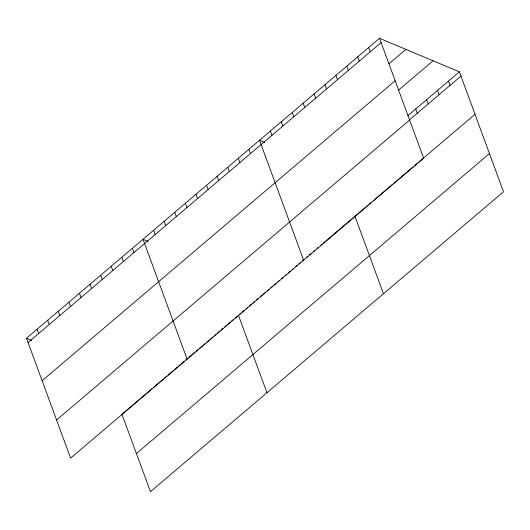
<?xml version="1.0" encoding="UTF-8"?>
<svg xmlns="http://www.w3.org/2000/svg" width="530" height="530" viewBox="0 0 530 530"><rect width="100%" height="100%" fill="white"/><g stroke="black" fill="none" stroke-linecap="round" stroke-linejoin="round"><path stroke-width="0.79" d="M379.553 38.299L423.662 158.198L70.609 458.139L26.5 338.246L379.553 38.299L459.391 71.861L503.5 191.754L150.447 491.701L121.946 414.235L131.917 405.768M28.077 342.526L381.13 42.585M388.921 63.799L405.9 49.376M42.115 380.679L395.161 80.732M398.487 90.146L433.043 60.784M407.855 115.639L459.391 71.861M409.432 119.919L460.961 76.141M56.578 419.985L409.624 120.045M132.54 405.238L142.51 396.771M143.133 396.241L152.474 388.298M153.72 387.244L163.068 379.301M164.313 378.241L166.804 376.128M168.05 375.068L173.661 370.304M174.907 369.244L177.398 367.131M178.643 366.071L184.255 361.308M185.5 360.248L187.991 358.128M189.236 357.074L194.841 352.311M196.087 351.251L198.584 349.131M199.83 348.071L202.321 345.958M203.566 344.897L205.435 343.308M206.68 342.254L209.171 340.134M210.417 339.074L212.914 336.961M214.16 335.901L216.028 334.311M217.273 333.251L219.764 331.137M221.01 330.077L222.878 328.487M224.746 326.904L226.615 325.314M227.867 324.254L230.358 322.134M231.603 321.081L233.472 319.491M235.34 317.901L237.208 316.317M240.945 313.137L238.454 315.257L266.954 392.717M242.197 312.077L244.065 310.494M245.933 308.904L247.802 307.314M249.67 305.731L251.538 304.14M252.784 303.081L254.652 301.497M256.52 299.907L258.395 298.317M260.263 296.727L262.131 295.144M263.377 294.084L265.245 292.494M267.113 290.91L268.982 289.32M270.85 287.73L272.725 286.147M273.97 285.087L275.839 283.497M277.707 281.907L279.575 280.324M281.443 278.734L282.689 277.674M285.18 275.56L286.432 274.5M288.3 272.91L290.168 271.32M292.037 269.737L293.282 268.677M295.773 266.557L297.019 265.503M298.887 263.913L300.762 262.323M302.63 260.74L303.875 259.68M306.366 257.56L307.612 256.5M309.48 254.917L311.349 253.327M313.217 251.737L314.462 250.683M316.96 248.563L318.205 247.503M320.696 245.39L321.942 244.33M323.187 243.27L367.694 205.461M368.906 204.428L371.331 202.367M373.153 200.824L392.551 184.341M393.764 183.314L395.579 181.763M396.791 180.737L413.161 166.831M414.983 165.287L416.799 163.737M418.011 162.71L474.999 114.294M136.409 453.548L489.462 153.601M264.636 142.438L259.514 140.284L303.624 260.177M148.128 241.415L143.007 239.262L187.117 359.154M26.5 338.246L31.621 340.399M448.473 81.13L450.05 85.416M437.561 90.405L439.138 94.684M426.65 99.673L428.227 103.953M415.739 108.948L417.315 113.228M368.642 47.574L370.212 51.854M357.724 56.842L359.3 61.122M346.812 66.117L348.389 70.397M335.901 75.386L337.477 79.666M324.989 84.654L326.566 88.941M314.078 93.929L315.655 98.209M354.961 216.273L383.462 293.739M303.167 103.198L304.737 107.477M292.249 112.473L293.825 116.752M281.337 121.741L282.914 126.021M270.426 131.009L272.003 135.296M248.921 149.281L250.498 153.561M238.328 158.278L239.904 162.558M227.741 167.275L229.318 171.561M217.148 176.278L218.724 180.558M206.554 185.275L208.131 189.554M195.968 194.272L197.538 198.551M185.374 203.268L186.951 207.555M174.781 212.272L176.357 216.551M164.187 221.268L165.764 225.548M153.601 230.265L155.171 234.545M132.414 248.259L133.991 252.545M121.827 257.262L123.397 261.542M111.234 266.259L112.81 270.538M100.64 275.255L102.217 279.535M90.047 284.252L91.624 288.539M79.46 293.256L81.03 297.535M68.867 302.252L70.444 306.532M58.273 311.249L59.85 315.529M47.68 320.246L49.257 324.532M37.093 329.249L38.663 333.529"/></g></svg>
